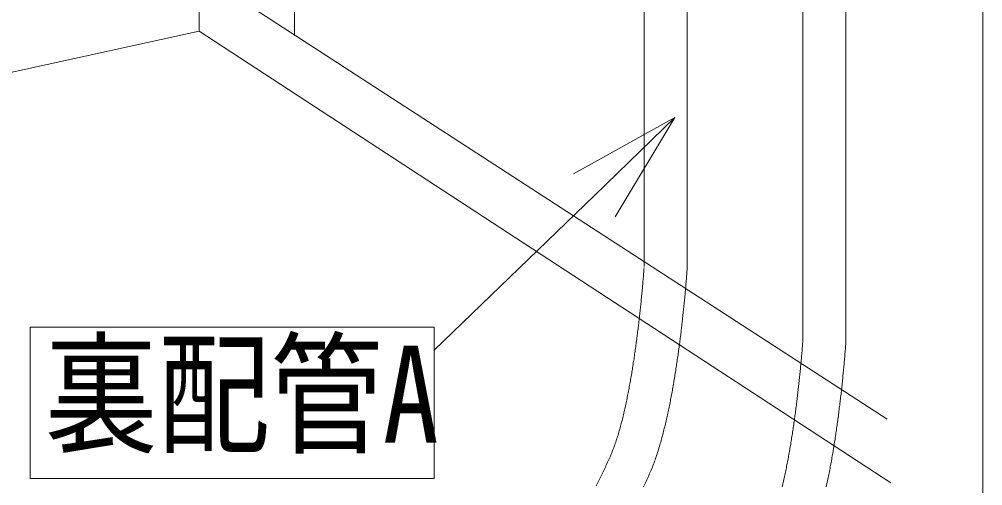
# Model space of a CAD drawing. Units: millimetres on the paper. Extents: x -305 to 305, y -152 to 152.
# Drawn here: x -224.66 to -200.81, y -53.67 to -42.13 of the extents above; entities that cross this region are included whole.
import ezdxf
from ezdxf.enums import TextEntityAlignment as Align

# ---------------------------------------------------------------- set-up
doc = ezdxf.new("R2010")
doc.units = ezdxf.units.MM
doc.linetypes.add('LONG_DASHED2', pattern=[13, 12, -1])
doc.layers.add('0-1_RV', color=7, linetype='Continuous', lineweight=9)
doc.layers.add('0-2_0', color=7, linetype='Continuous', lineweight=9)
doc.styles.add('ＭＳ ゴシック', font='')
doc.styles.get('ＭＳ ゴシック').set_extended_font_data('MS Gothic')

# ---------------------------------------------------------------- blocks, each defined once
blk = doc.blocks.new('_OPEN30')
at = {"layer": '0-2_0'}
blk.add_line((0, 0), (-1, 0), dxfattribs=at)
blk.add_lwpolyline([(-1, 0.2679), (0, 0), (-1, -0.2679)], dxfattribs=at)

msp = doc.modelspace()

# ---------------------------------------------------------------- linework, layer by layer
at = {"layer": '0-1_RV'}
for p, q in [((-217.855, -31.267), (-217.855, -42.528)), ((-220.214, -42.422), (-224.578, -43.377)), ((-224.578, -43.377), (-250.849, -49.133)), ((-214.395, -50.315), (-210.427, -46.485)), ((-224.395, -49.743), (-224.395, -53.49)), ((-224.395, -49.743), (-214.395, -49.743)), ((-214.395, -49.743), (-214.395, -53.49)), ((-224.395, -53.49), (-214.395, -53.49))]:
    msp.add_line(p, q, dxfattribs=at)
at = {"layer": '0-1_RV', "linetype": 'LONG_DASHED2'}
for p, q in [((-209.198, -48.242), (-209.198, -37.278)), ((-208.134, -48.286), (-208.134, -37.278)), ((-208.135, -48.328), (-208.134, -48.293))]:
    msp.add_line(p, q, dxfattribs=at)
at = {"layer": '0-1_RV'}
msp.add_lwpolyline([(-254.807, -60.33), (-200.815, -60.33), (-200.815, -7.527), (-254.807, -7.527)], close=True, dxfattribs=at)
at = {"layer": '0-1_RV', "linetype": 'LONG_DASHED2'}
for points in [[(-205.265, -50.041), (-205.265, -43.871), (-205.265, -37.13)], [(-204.201, -50.095), (-204.2, -50.06), (-204.2, -43.871), (-204.2, -37.154)], [(-209.321, -49.569), (-209.317, -49.532), (-209.313, -49.495), (-209.309, -49.458), (-209.304, -49.421), (-209.3, -49.384), (-209.296, -49.347), (-209.292, -49.31), (-209.288, -49.273), (-209.285, -49.237), (-209.281, -49.2), (-209.277, -49.163), (-209.273, -49.126), (-209.269, -49.089), (-209.266, -49.052), (-209.262, -49.015), (-209.258, -48.978), (-209.255, -48.941), (-209.251, -48.904), (-209.248, -48.867), (-209.244, -48.83), (-209.241, -48.793), (-209.238, -48.756), (-209.234, -48.719), (-209.231, -48.682), (-209.228, -48.645), (-209.225, -48.608), (-209.222, -48.571), (-209.219, -48.534), (-209.215, -48.497), (-209.212, -48.46), (-209.21, -48.423), (-209.207, -48.386), (-209.204, -48.349), (-209.201, -48.312), (-209.198, -48.275), (-209.198, -48.275)], [(-208.26, -49.671), (-208.256, -49.633), (-208.252, -49.594), (-208.247, -49.556), (-208.243, -49.518), (-208.239, -49.479), (-208.235, -49.441), (-208.231, -49.403), (-208.227, -49.364), (-208.223, -49.326), (-208.219, -49.288), (-208.215, -49.249), (-208.211, -49.211), (-208.207, -49.173), (-208.203, -49.134), (-208.199, -49.096), (-208.196, -49.058), (-208.192, -49.019), (-208.188, -48.981), (-208.185, -48.943), (-208.181, -48.904), (-208.178, -48.866), (-208.174, -48.828), (-208.171, -48.789), (-208.168, -48.751), (-208.164, -48.712), (-208.161, -48.674), (-208.158, -48.636), (-208.155, -48.597), (-208.152, -48.559), (-208.149, -48.52), (-208.146, -48.482), (-208.143, -48.443), (-208.14, -48.405), (-208.138, -48.367), (-208.135, -48.328), (-208.135, -48.328)], [(-209.524, -51.003), (-209.518, -50.966), (-209.512, -50.929), (-209.505, -50.893), (-209.499, -50.856), (-209.493, -50.819), (-209.487, -50.783), (-209.481, -50.746), (-209.476, -50.709), (-209.47, -50.673), (-209.464, -50.636), (-209.458, -50.599), (-209.453, -50.563), (-209.447, -50.526), (-209.442, -50.489), (-209.436, -50.453), (-209.431, -50.416), (-209.426, -50.379), (-209.42, -50.342), (-209.415, -50.305), (-209.41, -50.269), (-209.405, -50.232), (-209.4, -50.195), (-209.395, -50.158), (-209.39, -50.122), (-209.385, -50.085), (-209.38, -50.048), (-209.375, -50.011), (-209.371, -49.974), (-209.366, -49.937), (-209.361, -49.901), (-209.357, -49.864), (-209.352, -49.827), (-209.347, -49.79), (-209.343, -49.753), (-209.338, -49.716), (-209.334, -49.679), (-209.33, -49.643), (-209.325, -49.606), (-209.321, -49.569)], [(-208.471, -51.159), (-208.465, -51.121), (-208.458, -51.083), (-208.452, -51.045), (-208.446, -51.007), (-208.439, -50.969), (-208.433, -50.931), (-208.427, -50.893), (-208.421, -50.854), (-208.415, -50.816), (-208.409, -50.778), (-208.403, -50.74), (-208.397, -50.702), (-208.392, -50.664), (-208.386, -50.626), (-208.38, -50.588), (-208.375, -50.55), (-208.369, -50.512), (-208.364, -50.473), (-208.358, -50.435), (-208.353, -50.397), (-208.347, -50.359), (-208.342, -50.321), (-208.337, -50.283), (-208.332, -50.244), (-208.327, -50.206), (-208.322, -50.168), (-208.317, -50.13), (-208.312, -50.092), (-208.307, -50.053), (-208.302, -50.015), (-208.297, -49.977), (-208.292, -49.939), (-208.288, -49.9), (-208.283, -49.862), (-208.278, -49.824), (-208.274, -49.786), (-208.269, -49.747), (-208.265, -49.709), (-208.26, -49.671)], [(-205.389, -51.343), (-205.384, -51.305), (-205.38, -51.268), (-205.376, -51.231), (-205.372, -51.194), (-205.368, -51.157), (-205.364, -51.12), (-205.36, -51.083), (-205.356, -51.046), (-205.352, -51.008), (-205.348, -50.971), (-205.344, -50.934), (-205.34, -50.897), (-205.337, -50.86), (-205.333, -50.823), (-205.329, -50.785), (-205.326, -50.748), (-205.322, -50.711), (-205.318, -50.674), (-205.315, -50.637), (-205.311, -50.6), (-205.308, -50.562), (-205.305, -50.525), (-205.301, -50.488), (-205.298, -50.451), (-205.295, -50.414), (-205.292, -50.376), (-205.288, -50.339), (-205.285, -50.302), (-205.282, -50.265), (-205.279, -50.227), (-205.276, -50.19), (-205.274, -50.153), (-205.271, -50.116), (-205.268, -50.078), (-205.265, -50.041), (-205.265, -50.041)], [(-204.328, -51.443), (-204.323, -51.405), (-204.319, -51.366), (-204.314, -51.328), (-204.31, -51.289), (-204.306, -51.251), (-204.302, -51.212), (-204.298, -51.174), (-204.294, -51.135), (-204.29, -51.097), (-204.286, -51.058), (-204.282, -51.02), (-204.278, -50.981), (-204.274, -50.943), (-204.27, -50.904), (-204.266, -50.866), (-204.263, -50.827), (-204.259, -50.789), (-204.255, -50.75), (-204.252, -50.712), (-204.248, -50.673), (-204.245, -50.635), (-204.241, -50.596), (-204.238, -50.558), (-204.234, -50.519), (-204.231, -50.48), (-204.228, -50.442), (-204.225, -50.403), (-204.221, -50.365), (-204.218, -50.326), (-204.215, -50.288), (-204.212, -50.249), (-204.209, -50.21), (-204.207, -50.172), (-204.204, -50.133), (-204.201, -50.095), (-204.201, -50.095)], [(-209.843, -52.415), (-209.833, -52.379), (-209.822, -52.343), (-209.812, -52.308), (-209.802, -52.272), (-209.792, -52.236), (-209.782, -52.2), (-209.772, -52.164), (-209.763, -52.129), (-209.753, -52.093), (-209.744, -52.057), (-209.735, -52.021), (-209.726, -51.985), (-209.717, -51.949), (-209.709, -51.912), (-209.7, -51.876), (-209.692, -51.84), (-209.683, -51.804), (-209.675, -51.768), (-209.667, -51.731), (-209.659, -51.695), (-209.651, -51.659), (-209.643, -51.623), (-209.635, -51.586), (-209.628, -51.55), (-209.62, -51.514), (-209.613, -51.477), (-209.606, -51.441), (-209.598, -51.404), (-209.591, -51.368), (-209.584, -51.331), (-209.577, -51.295), (-209.57, -51.258), (-209.563, -51.222), (-209.557, -51.185), (-209.55, -51.149), (-209.543, -51.112), (-209.537, -51.076), (-209.531, -51.039), (-209.524, -51.003)], [(-208.797, -52.625), (-208.786, -52.588), (-208.776, -52.551), (-208.765, -52.514), (-208.755, -52.477), (-208.745, -52.439), (-208.735, -52.402), (-208.726, -52.365), (-208.716, -52.328), (-208.707, -52.29), (-208.697, -52.253), (-208.688, -52.215), (-208.679, -52.178), (-208.67, -52.14), (-208.661, -52.103), (-208.652, -52.065), (-208.644, -52.028), (-208.635, -51.99), (-208.627, -51.953), (-208.619, -51.915), (-208.61, -51.877), (-208.602, -51.84), (-208.594, -51.802), (-208.586, -51.764), (-208.579, -51.727), (-208.571, -51.689), (-208.563, -51.651), (-208.556, -51.613), (-208.548, -51.575), (-208.541, -51.538), (-208.534, -51.5), (-208.526, -51.462), (-208.519, -51.424), (-208.512, -51.386), (-208.505, -51.348), (-208.498, -51.31), (-208.491, -51.272), (-208.485, -51.234), (-208.478, -51.197), (-208.471, -51.159)], [(-205.594, -52.785), (-205.587, -52.748), (-205.581, -52.711), (-205.575, -52.674), (-205.569, -52.637), (-205.562, -52.6), (-205.556, -52.564), (-205.55, -52.527), (-205.545, -52.49), (-205.539, -52.453), (-205.533, -52.416), (-205.527, -52.379), (-205.522, -52.342), (-205.516, -52.305), (-205.51, -52.268), (-205.505, -52.231), (-205.5, -52.194), (-205.494, -52.157), (-205.489, -52.12), (-205.484, -52.083), (-205.478, -52.046), (-205.473, -52.009), (-205.468, -51.972), (-205.463, -51.935), (-205.458, -51.898), (-205.453, -51.861), (-205.448, -51.824), (-205.443, -51.787), (-205.438, -51.75), (-205.434, -51.713), (-205.429, -51.676), (-205.424, -51.639), (-205.42, -51.602), (-205.415, -51.565), (-205.411, -51.528), (-205.406, -51.491), (-205.402, -51.454), (-205.397, -51.417), (-205.393, -51.38), (-205.389, -51.343)], [(-204.54, -52.937), (-204.533, -52.899), (-204.527, -52.861), (-204.521, -52.823), (-204.514, -52.785), (-204.508, -52.746), (-204.502, -52.708), (-204.495, -52.67), (-204.489, -52.632), (-204.483, -52.594), (-204.477, -52.555), (-204.471, -52.517), (-204.465, -52.479), (-204.46, -52.441), (-204.454, -52.402), (-204.448, -52.364), (-204.443, -52.326), (-204.437, -52.287), (-204.431, -52.249), (-204.426, -52.211), (-204.421, -52.172), (-204.415, -52.134), (-204.41, -52.096), (-204.405, -52.057), (-204.399, -52.019), (-204.394, -51.981), (-204.389, -51.942), (-204.384, -51.904), (-204.379, -51.866), (-204.374, -51.827), (-204.369, -51.789), (-204.365, -51.75), (-204.36, -51.712), (-204.355, -51.674), (-204.35, -51.635), (-204.346, -51.597), (-204.341, -51.558), (-204.337, -51.52), (-204.332, -51.482), (-204.328, -51.443)], [(-210.387, -53.674), (-210.37, -53.641), (-210.354, -53.608), (-210.337, -53.575), (-210.32, -53.542), (-210.303, -53.509), (-210.287, -53.475), (-210.27, -53.442), (-210.254, -53.409), (-210.238, -53.375), (-210.221, -53.342), (-210.205, -53.309), (-210.189, -53.275), (-210.173, -53.242), (-210.157, -53.208), (-210.141, -53.175), (-210.125, -53.141), (-210.109, -53.107), (-210.094, -53.074), (-210.078, -53.04), (-210.063, -53.006), (-210.048, -52.972), (-210.033, -52.938), (-210.019, -52.904), (-210.004, -52.87), (-209.99, -52.835), (-209.977, -52.801), (-209.963, -52.766), (-209.95, -52.731), (-209.937, -52.697), (-209.925, -52.662), (-209.912, -52.626), (-209.9, -52.591), (-209.889, -52.556), (-209.877, -52.521), (-209.866, -52.485), (-209.854, -52.45), (-209.843, -52.415)], [(-209.215, -53.701), (-209.198, -53.667), (-209.181, -53.632), (-209.165, -53.597), (-209.148, -53.562), (-209.132, -53.527), (-209.115, -53.493), (-209.099, -53.458), (-209.083, -53.422), (-209.068, -53.387), (-209.052, -53.352), (-209.037, -53.317), (-209.022, -53.281), (-209.007, -53.245), (-208.993, -53.21), (-208.979, -53.174), (-208.965, -53.138), (-208.952, -53.102), (-208.939, -53.065), (-208.926, -53.029), (-208.913, -52.993), (-208.9, -52.956), (-208.888, -52.92), (-208.876, -52.883), (-208.864, -52.846), (-208.852, -52.81), (-208.841, -52.773), (-208.83, -52.736), (-208.818, -52.699), (-208.807, -52.662), (-208.797, -52.625)], [(-205.78, -53.699), (-205.772, -53.663), (-205.763, -53.627), (-205.755, -53.59), (-205.746, -53.554), (-205.738, -53.517), (-205.73, -53.481), (-205.722, -53.444), (-205.714, -53.408), (-205.706, -53.371), (-205.699, -53.335), (-205.691, -53.298), (-205.683, -53.262), (-205.676, -53.225), (-205.669, -53.188), (-205.661, -53.152), (-205.654, -53.115), (-205.647, -53.078), (-205.64, -53.042), (-205.633, -53.005), (-205.627, -52.968), (-205.62, -52.932), (-205.613, -52.895), (-205.607, -52.858), (-205.6, -52.821), (-205.594, -52.785)], [(-204.689, -53.697), (-204.68, -53.659), (-204.672, -53.621), (-204.664, -53.583), (-204.656, -53.545), (-204.648, -53.508), (-204.64, -53.47), (-204.633, -53.432), (-204.625, -53.394), (-204.618, -53.356), (-204.61, -53.318), (-204.603, -53.28), (-204.595, -53.242), (-204.588, -53.204), (-204.581, -53.166), (-204.574, -53.128), (-204.567, -53.09), (-204.56, -53.052), (-204.553, -53.013), (-204.547, -52.975), (-204.54, -52.937)]]:
    msp.add_lwpolyline(points, dxfattribs=at)
at = {"layer": '0-1_RV'}
for points in [[(-203.179, -52.025), (-220.214, -40.975), (-220.214, -39.14)], [(-203.09, -53.6), (-220.214, -42.422), (-220.214, -40.586)]]:
    msp.add_lwpolyline(points, dxfattribs=at)

# ---------------------------------------------------------------- block references
at = {"layer": '0-1_RV', "xscale": 2.77, "yscale": 2.77, "rotation": 43.98302}
msp.add_blockref('_OPEN30', (-208.434, -44.561), dxfattribs=at)

# ---------------------------------------------------------------- texts
at = {"layer": '0-1_RV', "style": 'ＭＳ ゴシック', "width": 0.85}
msp.add_text('裏配管A', height=2.405, dxfattribs=at).set_placement((-224.033, -53.329), align=Align.BOTTOM_LEFT)

doc.saveas('drawing.dxf')
